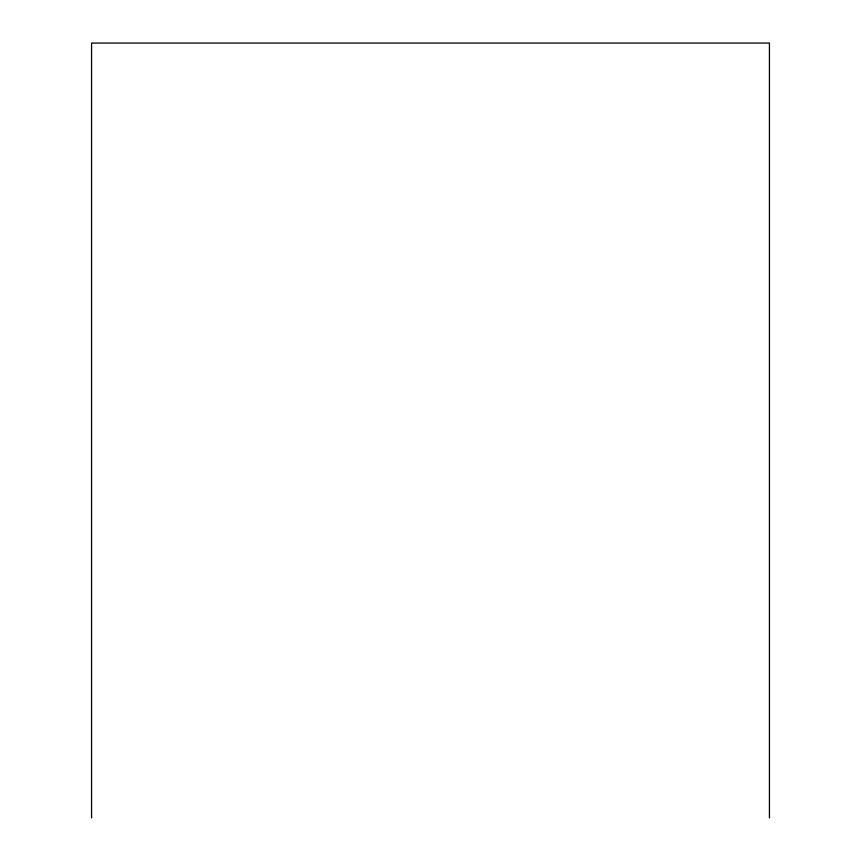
<?xml version="1.0" encoding="UTF-8"?>
<svg xmlns="http://www.w3.org/2000/svg" width="861" height="861" viewBox="0 0 861 861"><rect width="100%" height="100%" fill="white"/><g stroke="black" fill="none" stroke-linecap="round" stroke-linejoin="round"><path stroke-width="1.29" d="M769.433 817.95L769.433 43.05L91.567 43.05L91.567 817.95"/></g></svg>
